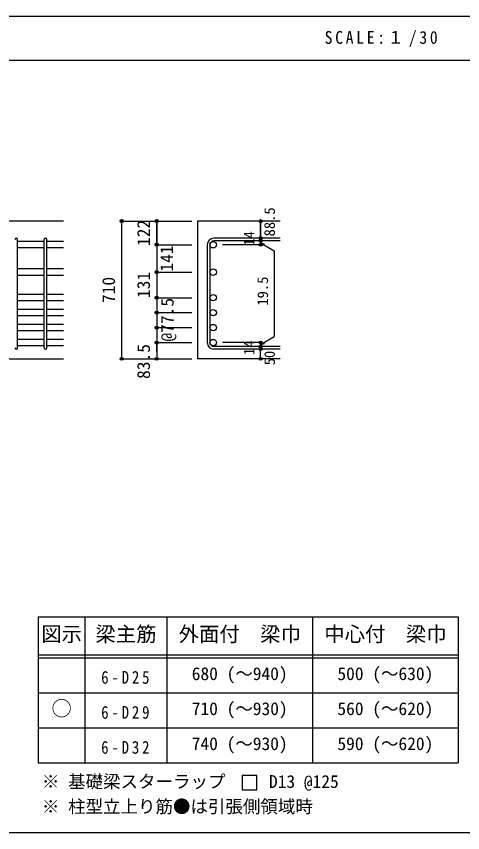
# Model space of a CAD drawing. Units: millimetres at full size, sheet at 1:30, with parts at other scales. Extents: x -5973 to 5954, y -4195 to 4201.
# Drawn here: x 1334 to 3633, y 3 to 4201 of the extents above; entities that cross this region are included whole.
import ezdxf
from ezdxf.enums import TextEntityAlignment as Align

# ---------------------------------------------------------------- set-up
doc = ezdxf.new("R2010")
doc.units = ezdxf.units.MM
doc.header["$LTSCALE"] = 30
doc.header["$PDMODE"] = 32
doc.header["$PDSIZE"] = 15
for name, color, linetype in [('0-1_躯体線', 2, 'Continuous'), ('0-5_基礎梁筋', 7, 'Continuous'), ('0-6_スタラップ筋', 7, 'Continuous'), ('0-D_寸法', 4, 'Continuous'), ('6-7_文字', 7, 'Continuous'), ('6-E_枠', 7, 'Continuous'), ('F-0_枠', 6, 'Continuous')]:
    doc.layers.add(name, color=color, linetype=linetype)
doc.styles.add('ＭＳ ゴシック', font='')
doc.styles.get('ＭＳ ゴシック').set_extended_font_data('MS Gothic')

msp = doc.modelspace()

# ---------------------------------------------------------------- linework, layer by layer
at = {"layer": '0-1_躯体線'}
for p, q in [((1577.44, 3148.3), (-72.56, 3148.3)), ((2692.44, 3148.3), (2267.44, 3148.3)), ((2267.44, 3148.3), (2267.44, 2439.8)), ((1177.44, 2439.8), (1577.44, 2439.8)), ((2692.44, 2439.8), (2267.44, 2439.8))]:
    msp.add_line(p, q, dxfattribs=at)
at = {"layer": '0-5_基礎梁筋'}
for p, q in [((1477.44, 3043.1), (1341.44, 3043.1)), ((1577.44, 3043.1), (1491.44, 3043.1)), ((1477.44, 3010.1), (1341.44, 3010.1)), ((1577.44, 3010.1), (1491.44, 3010.1)), ((1477.44, 2901.8), (1341.44, 2901.8)), ((1577.44, 2901.8), (1491.44, 2901.8)), ((1477.44, 2868.8), (1341.44, 2868.8)), ((1577.44, 2868.8), (1491.44, 2868.8)), ((1477.44, 2770.8), (1341.44, 2770.8)), ((1477.44, 2737.8), (1341.44, 2737.8)), ((1577.44, 2770.8), (1491.44, 2770.8)), ((1577.44, 2737.8), (1491.44, 2737.8)), ((1477.44, 2693.8), (1341.44, 2693.8)), ((1577.44, 2693.8), (1491.44, 2693.8)), ((1477.44, 2660.8), (1341.44, 2660.8)), ((1577.44, 2660.8), (1491.44, 2660.8)), ((1477.44, 2616.8), (1341.44, 2616.8)), ((1577.44, 2616.8), (1491.44, 2616.8)), ((1477.44, 2583.8), (1341.44, 2583.8)), ((1577.44, 2583.8), (1491.44, 2583.8)), ((1477.44, 2539.8), (1341.44, 2539.8)), ((1577.44, 2539.8), (1491.44, 2539.8)), ((1477.44, 2506.8), (1341.44, 2506.8)), ((1577.44, 2506.8), (1491.44, 2506.8))]:
    msp.add_line(p, q, dxfattribs=at)
at = {"layer": '0-5_基礎梁筋', "color": 3}
for centre in [(2347.94, 3026.6), (2347.94, 2885.3), (2347.94, 2754.3), (2347.94, 2677.3), (2347.94, 2600.3), (2347.94, 2523.3)]:
    msp.add_circle(centre, 16.5, dxfattribs=at)
at = {"layer": '0-6_スタラップ筋'}
for p, q in [((1341.44, 2496.8), (1341.44, 3053.1)), ((1477.44, 2496.8), (1477.44, 3053.1)), ((1491.44, 2496.8), (1491.44, 3053.1)), ((2317.44, 3026.6), (2317.44, 2523.3)), ((2331.44, 3026.6), (2331.44, 2523.3)), ((2692.44, 3060.1), (2350.94, 3060.1)), ((2692.44, 3046.1), (2350.94, 3046.1)), ((2692.44, 2503.8), (2350.94, 2503.8)), ((2692.44, 2489.8), (2350.94, 2489.8))]:
    msp.add_line(p, q, dxfattribs=at)
for centre, radius, start, end in [((1334.44, 3053.1), 7, 0, 180), ((1484.44, 3053.1), 7, 0, 180), ((2350.94, 3026.6), 33.5, 90, 180), ((2350.94, 3026.6), 19.5, 90, 180), ((2350.94, 2523.3), 33.5, 180, 270), ((2350.94, 2523.3), 19.5, 180, 270), ((1334.44, 2496.8), 7, 180, 0), ((1484.44, 2496.8), 7, 180, 0)]:
    msp.add_arc(centre, radius, start, end, dxfattribs=at)
at = {"layer": '0-D_寸法'}
for p, q in [((1877.44, 3148.3), (2057.44, 3148.3)), ((1877.44, 3148.3), (2057.44, 3148.3)), ((1877.44, 2439.8), (1877.44, 3148.3)), ((2057.44, 3026.6), (2057.44, 3148.3)), ((2057.44, 3148.3), (2237.44, 3148.3)), ((2057.44, 3148.3), (2237.44, 3148.3)), ((2057.44, 3026.6), (2057.44, 3148.3)), ((2057.44, 3026.6), (2237.44, 3026.6)), ((2057.44, 3026.6), (2237.44, 3026.6)), ((2057.44, 3026.6), (2057.44, 2974.6)), ((2057.44, 3026.6), (2057.44, 2885.3)), ((2057.44, 3026.6), (2057.44, 2475.83)), ((2057.44, 3026.6), (2057.44, 2490.3)), ((2592.44, 3026.6), (2396.35, 3026.6)), ((2592.44, 3046.1), (2592.44, 3060.1)), ((2592.44, 3046.1), (2592.44, 3026.6)), ((2592.44, 3036.35), (2611.76, 3031.18)), ((2592.44, 3036.35), (2662.5, 2995.9)), ((2662.5, 2995.9), (2662.5, 2554)), ((2057.44, 2885.3), (2237.44, 2885.3)), ((2057.44, 2885.3), (2237.44, 2885.3)), ((2057.44, 2885.3), (2057.44, 2523.3)), ((2057.44, 2860.3), (2057.44, 2523.3)), ((2057.44, 2754.3), (2237.44, 2754.3)), ((2057.44, 2677.3), (2237.44, 2677.3)), ((2057.44, 2600.3), (2237.44, 2600.3)), ((2057.44, 2523.3), (2237.44, 2523.3)), ((2592.44, 2523.3), (2396.35, 2523.3)), ((2592.44, 2513.55), (2662.5, 2554)), ((2592.44, 2503.8), (2592.44, 2523.3)), ((2592.44, 2513.55), (2611.76, 2518.73)), ((2592.44, 2489.8), (2592.44, 2503.8)), ((2592.44, 2439.8), (2592.44, 2489.8)), ((1877.44, 2439.8), (2057.44, 2439.8)), ((2057.44, 2439.8), (2237.44, 2439.8))]:
    msp.add_line(p, q, dxfattribs=at)
for points in [[(2057.44, 3148.3), (2057.44, 3026.6), (2057.44, 2860.3)], [(2592.44, 3148.3), (2592.44, 3060.1), (2592.44, 3148.3)], [(2057.44, 2475.83), (2057.44, 2523.3), (2057.44, 2439.8)]]:
    msp.add_lwpolyline(points, dxfattribs=at)
for centre, radius in [((1877.44, 3148.3), 8), ((1877.44, 3148.3), 7.2), ((1877.44, 3148.3), 6.4), ((1877.44, 3148.3), 5.6), ((1877.44, 3148.3), 4.8), ((1877.44, 3148.3), 4), ((1877.44, 3148.3), 3.2), ((1877.44, 3148.3), 2.4), ((1877.44, 3148.3), 1.6), ((1877.44, 3148.3), 0.8), ((2057.44, 3148.3), 8), ((2057.44, 3148.3), 7.2), ((2057.44, 3148.3), 6.4), ((2057.44, 3148.3), 5.6), ((2057.44, 3148.3), 4.8), ((2057.44, 3148.3), 4), ((2057.44, 3148.3), 3.2), ((2057.44, 3148.3), 2.4), ((2057.44, 3148.3), 1.6), ((2057.44, 3148.3), 0.8), ((2592.44, 3148.3), 4), ((2592.44, 3148.3), 3.6), ((2592.44, 3148.3), 3.2), ((2592.44, 3148.3), 2.8), ((2592.44, 3148.3), 2.4), ((2592.44, 3148.3), 2), ((2592.44, 3148.3), 1.6), ((2592.44, 3148.3), 1.2), ((2592.44, 3148.3), 0.8), ((2592.44, 3148.3), 0.4), ((2057.44, 3026.6), 8), ((2057.44, 3026.6), 7.2), ((2057.44, 3026.6), 6.4), ((2057.44, 3026.6), 5.6), ((2057.44, 3026.6), 4.8), ((2057.44, 3026.6), 4), ((2057.44, 3026.6), 3.2), ((2057.44, 3026.6), 2.4), ((2057.44, 3026.6), 1.6), ((2057.44, 3026.6), 0.8), ((2592.44, 3060.1), 4), ((2592.44, 3046.1), 4), ((2592.44, 3026.6), 4), ((2592.44, 3060.1), 3.6), ((2592.44, 3046.1), 3.6), ((2592.44, 3026.6), 3.6), ((2592.44, 3060.1), 3.2), ((2592.44, 3046.1), 3.2), ((2592.44, 3026.6), 3.2), ((2592.44, 3060.1), 2.8), ((2592.44, 3046.1), 2.8), ((2592.44, 3026.6), 2.8), ((2592.44, 3060.1), 2.4), ((2592.44, 3046.1), 2.4), ((2592.44, 3026.6), 2.4), ((2592.44, 3060.1), 2), ((2592.44, 3046.1), 2), ((2592.44, 3026.6), 2), ((2592.44, 3060.1), 1.6), ((2592.44, 3046.1), 1.6), ((2592.44, 3026.6), 1.6), ((2592.44, 3060.1), 1.2), ((2592.44, 3046.1), 1.2), ((2592.44, 3026.6), 1.2), ((2592.44, 3060.1), 0.8), ((2592.44, 3046.1), 0.8), ((2592.44, 3026.6), 0.8), ((2592.44, 3060.1), 0.4), ((2592.44, 3046.1), 0.4), ((2592.44, 3026.6), 0.4), ((2057.44, 2885.3), 8), ((2057.44, 2885.3), 7.2), ((2057.44, 2885.3), 6.4), ((2057.44, 2885.3), 5.6), ((2057.44, 2885.3), 4.8), ((2057.44, 2885.3), 4), ((2057.44, 2885.3), 3.2), ((2057.44, 2885.3), 2.4), ((2057.44, 2885.3), 1.6), ((2057.44, 2885.3), 0.8), ((2057.44, 2754.3), 8), ((2057.44, 2754.3), 7.2), ((2057.44, 2754.3), 6.4), ((2057.44, 2754.3), 5.6), ((2057.44, 2754.3), 4.8), ((2057.44, 2754.3), 4), ((2057.44, 2754.3), 3.2), ((2057.44, 2754.3), 2.4), ((2057.44, 2754.3), 1.6), ((2057.44, 2754.3), 0.8), ((2057.44, 2677.3), 8), ((2057.44, 2677.3), 7.2), ((2057.44, 2677.3), 6.4), ((2057.44, 2677.3), 5.6), ((2057.44, 2677.3), 4.8), ((2057.44, 2677.3), 4), ((2057.44, 2677.3), 3.2), ((2057.44, 2677.3), 2.4), ((2057.44, 2677.3), 1.6), ((2057.44, 2677.3), 0.8), ((2057.44, 2600.3), 8), ((2057.44, 2600.3), 7.2), ((2057.44, 2600.3), 6.4), ((2057.44, 2600.3), 5.6), ((2057.44, 2600.3), 4.8), ((2057.44, 2600.3), 4), ((2057.44, 2600.3), 3.2), ((2057.44, 2600.3), 2.4), ((2057.44, 2600.3), 1.6), ((2057.44, 2600.3), 0.8), ((2057.44, 2523.3), 8), ((2057.44, 2523.3), 7.2), ((2057.44, 2523.3), 6.4), ((2057.44, 2523.3), 5.6), ((2057.44, 2523.3), 4.8), ((2057.44, 2523.3), 4), ((2057.44, 2523.3), 3.2), ((2057.44, 2523.3), 2.4), ((2057.44, 2523.3), 1.6), ((2057.44, 2523.3), 0.8), ((2592.44, 2523.3), 4), ((2592.44, 2523.3), 3.6), ((2592.44, 2523.3), 3.2), ((2592.44, 2523.3), 2.8), ((2592.44, 2523.3), 2.4), ((2592.44, 2523.3), 2), ((2592.44, 2523.3), 1.6), ((2592.44, 2523.3), 1.2), ((2592.44, 2523.3), 0.8), ((2592.44, 2523.3), 0.4), ((2592.44, 2503.8), 4), ((2592.44, 2489.8), 4), ((2592.44, 2503.8), 3.6), ((2592.44, 2489.8), 3.6), ((2592.44, 2503.8), 3.2), ((2592.44, 2489.8), 3.2), ((2592.44, 2503.8), 2.8), ((2592.44, 2489.8), 2.8), ((2592.44, 2503.8), 2.4), ((2592.44, 2489.8), 2.4), ((2592.44, 2503.8), 2), ((2592.44, 2489.8), 2), ((2592.44, 2503.8), 1.6), ((2592.44, 2489.8), 1.6), ((2592.44, 2503.8), 1.2), ((2592.44, 2489.8), 1.2), ((2592.44, 2503.8), 0.8), ((2592.44, 2489.8), 0.8), ((2592.44, 2503.8), 0.4), ((2592.44, 2489.8), 0.4), ((1877.44, 2439.8), 7.2), ((1877.44, 2439.8), 6.4), ((1877.44, 2439.8), 5.6), ((1877.44, 2439.8), 4.8), ((1877.44, 2439.8), 4), ((1877.44, 2439.8), 3.2), ((1877.44, 2439.8), 2.4), ((1877.44, 2439.8), 1.6), ((1877.44, 2439.8), 0.8), ((2057.44, 2439.8), 7.2), ((2057.44, 2439.8), 6.4), ((2057.44, 2439.8), 5.6), ((2057.44, 2439.8), 4.8), ((2057.44, 2439.8), 4), ((2057.44, 2439.8), 3.2), ((2057.44, 2439.8), 2.4), ((2057.44, 2439.8), 1.6), ((2057.44, 2439.8), 0.8), ((2592.44, 2439.8), 4), ((2592.44, 2439.8), 3.6), ((2592.44, 2439.8), 3.2), ((2592.44, 2439.8), 2.8), ((2592.44, 2439.8), 2.4), ((2592.44, 2439.8), 2), ((2592.44, 2439.8), 1.6), ((2592.44, 2439.8), 1.2), ((2592.44, 2439.8), 0.8), ((2592.44, 2439.8), 0.4)]:
    msp.add_circle(centre, radius, dxfattribs=at)
at = {"layer": '0-D_寸法', "color": 7}
for p in [(1877.44, 3148.3), (2057.44, 3148.3), (2592.44, 3148.3), (2592.44, 3060.1), (2057.44, 3026.6), (2057.44, 3026.6), (2592.44, 3046.1), (2592.44, 3026.6), (2057.44, 2885.3), (2057.44, 2885.3), (2057.44, 2754.3), (2057.44, 2754.3), (2057.44, 2677.3), (2057.44, 2677.3), (2057.44, 2600.3), (2057.44, 2600.3), (2057.44, 2523.3), (2057.44, 2523.3), (2592.44, 2523.3), (2592.44, 2523.3), (2592.44, 2503.8), (2592.44, 2489.8), (1877.44, 2439.8), (2057.44, 2439.8), (2592.44, 2439.8)]:
    msp.add_point(p, dxfattribs=at)
at = {"layer": '6-7_文字'}
msp.add_lwpolyline([(2497.92, 222.6), (2572.92, 222.6), (2572.92, 297.6), (2497.92, 297.6)], close=True, dxfattribs=at)
at = {"layer": '6-E_枠', "color": 3}
for p, q in [((1447.71, 1112.77), (1447.71, 362.77)), ((1447.71, 1112.77), (3610.24, 1112.77)), ((3610.24, 1112.77), (3610.24, 362.77)), ((1447.71, 362.77), (3610.24, 362.77))]:
    msp.add_line(p, q, dxfattribs=at)
at = {"layer": '6-E_枠'}
for p, q in [((1687.71, 1112.77), (1687.71, 362.77)), ((2110.24, 1112.77), (2110.24, 362.77)), ((2860.24, 1112.77), (2860.24, 362.77)), ((1447.71, 917.77), (3610.24, 917.77)), ((1447.71, 902.77), (3610.24, 902.77)), ((1447.71, 722.77), (3610.24, 722.77)), ((1447.71, 542.77), (3610.24, 542.77))]:
    msp.add_line(p, q, dxfattribs=at)
at = {"layer": 'F-0_枠'}
msp.add_line((-5972.88, 4201.15), (5954.1, 4201.15), dxfattribs=at)
at = {"layer": 'F-0_枠', "color": 2}
for p, q in [((-5972.88, 3976.15), (3723.6, 3976.15)), ((3723.6, 2.95), (-5972.88, 2.95))]:
    msp.add_line(p, q, dxfattribs=at)

# ---------------------------------------------------------------- texts
at = {"layer": '0-D_寸法', "style": 'ＭＳ ゴシック'}
for s, height, p in [('88.5', 54.99, (2682.44, 3069.3)), ('122', 65.98, (2042.44, 3019.95)), ('14', 54.99, (2577.21, 3021.44)), ('141', 65.98, (2161.31, 2888.32)), ('710', 65.98, (1862.44, 2726.55)), ('131', 65.98, (2042.44, 2752.3)), ('19.5', 54.99, (2647.09, 2713.16)), ('@77.5', 65.98, (2164.38, 2528.64)), ('14', 54.99, (2577.18, 2459.12)), ('83.5', 65.98, (2042.44, 2336.3)), ('50', 54.99, (2682.44, 2406.3))]:
    msp.add_text(s, height=height, rotation=90, dxfattribs=at).set_placement(p, align=Align.BOTTOM_LEFT)
at = {"layer": '6-7_文字', "color": 2, "style": 'ＭＳ ゴシック'}
for s, p in [('図示', (1462.71, 962.77)), ('梁主筋', (1741.48, 962.77)), ('外面付\u3000梁巾', (2170.24, 962.77)), ('中心付\u3000梁巾', (2920.24, 962.77)), ('○', (1515.21, 580.27))]:
    msp.add_text(s, height=76.98, dxfattribs=at).set_placement(p, align=Align.BOTTOM_LEFT)
at = {"layer": '6-7_文字', "style": 'ＭＳ ゴシック'}
for s, p in [('680 (～940)', (2237.74, 767.77)), ('500 (～630)', (2987.74, 767.77)), ('710 (～930)', (2237.74, 587.77)), ('560 (～620)', (2987.74, 587.77)), ('740 (～930)', (2237.74, 407.77)), ('590 (～620)', (2987.74, 407.77)), ('※ 基礎梁スターラップ     D13 @125', (1466.27, 213.19)), ('※ 柱型立上り筋●は引張側領域時', (1466.27, 84.68))]:
    msp.add_text(s, height=65.98, dxfattribs=at).set_placement(p, align=Align.BOTTOM_LEFT)
at = {"layer": '6-7_文字', "color": 2, "insert": (2922.26, 4043.65), "char_height": 65.98, "attachment_point": 7, "style": 'ＭＳ ゴシック'}
msp.add_mtext('\\T1.34;\\W0.9;SCALE:１/30', dxfattribs=at)
at = {"layer": '6-7_文字', "char_height": 65.98, "attachment_point": 7, "style": 'ＭＳ ゴシック'}
for s, insert in [('\\T1.38;\\W0.85;6-D25', (1771.48, 767.77)), ('\\T1.38;\\W0.85;6-D29', (1771.48, 587.77)), ('\\T1.38;\\W0.85;6-D32', (1771.48, 407.77))]:
    msp.add_mtext(s, dxfattribs=dict(at, insert=insert))

doc.saveas('drawing.dxf')
